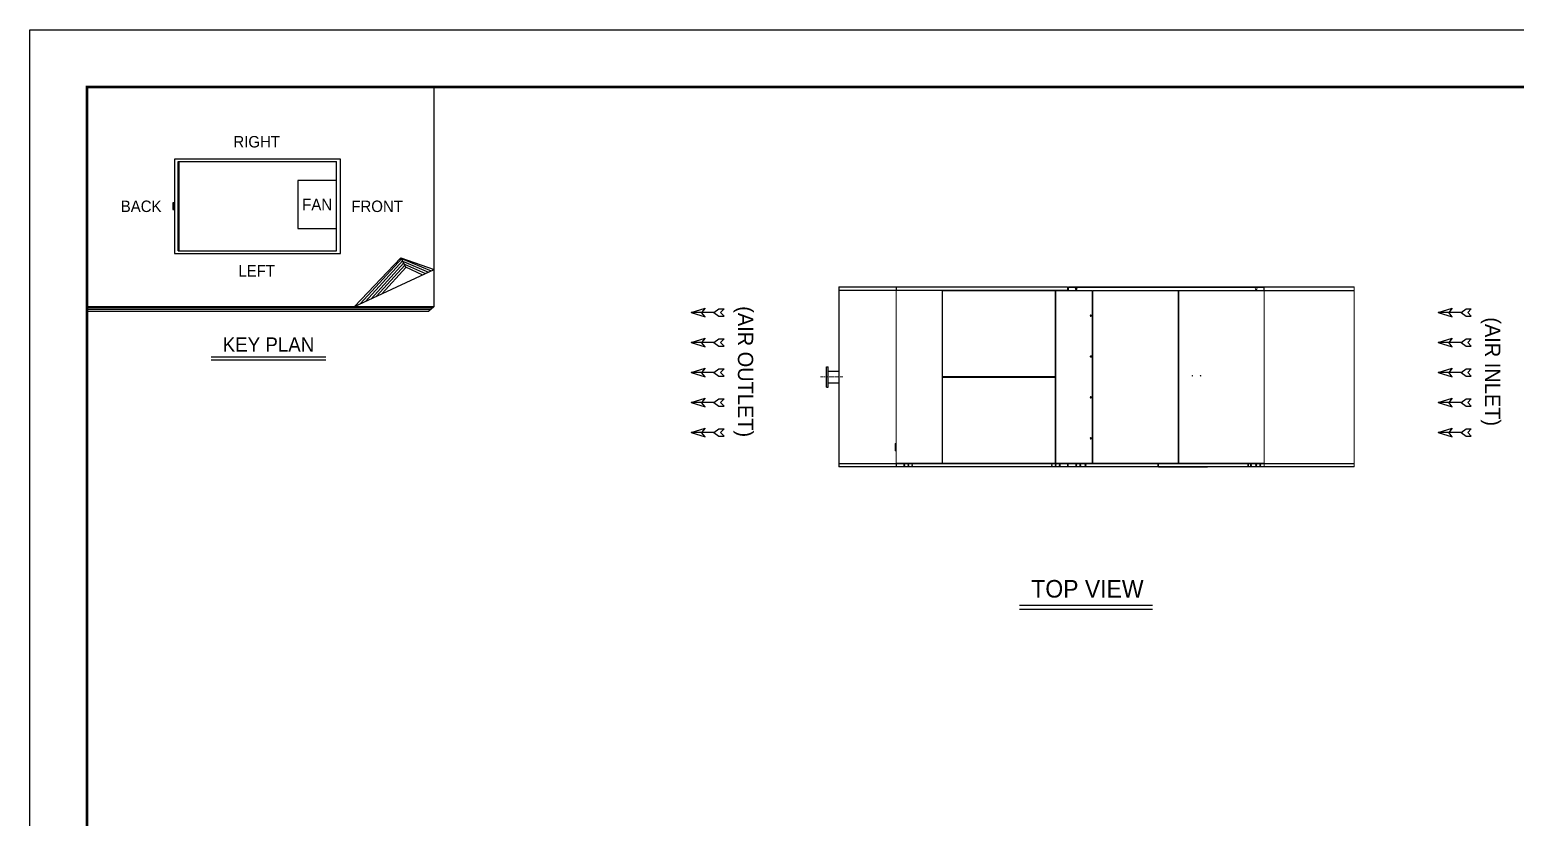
# Model space of a CAD drawing. Header units: millimetres. Extents: x -17070 to 46266, y -291348 to 34996.
# Drawn here: x 16859 to 35035, y 25353 to 34996 of the extents above; entities that cross this region are included whole.
import ezdxf
from ezdxf.enums import TextEntityAlignment as Align

# ---------------------------------------------------------------- set-up
doc = ezdxf.new("R2010")
doc.units = ezdxf.units.MM
doc.linetypes.add('CENTER', pattern=[2, 1.25, -0.25, 0.25, -0.25])
for name, color, linetype in [('3', 7, 'Continuous'), ('center', 1, 'CENTER'), ('냉각탑', 4, 'Continuous'), ('냉각탑_box', 1, 'Continuous'), ('냉각탑_dim', 1, 'Continuous'), ('냉각탑_form', 1, 'Continuous'), ('냉각탑_text', 3, 'Continuous')]:
    doc.layers.add(name, color=color, linetype=linetype)
doc.styles.add('돋움', font='Dotum.ttf')

# ---------------------------------------------------------------- blocks, each defined once
blk = doc.blocks.new('화살표 IN OUT')
at = {"layer": '냉각탑_dim'}
for p, q in [((-323, 43), (-384, 43)), ((-343, 0), (-384, 43)), ((-384, -43), (-343, 0)), ((-266, 0), (-323, 43)), ((-266, 0), (-323, -43)), ((-266, 0), (0, 0)), ((-163, 50), (-122, 0)), ((0, 0), (-163, 50)), ((-163, -50), (-122, 0)), ((0, 0), (-163, -50)), ((-323, -43), (-384, -43))]:
    blk.add_line(p, q, dxfattribs=at)
blk = doc.blocks.new('4')
at = {"color": 0, "lineweight": 20}
for p, q in [((27452, 31850), (26752, 31850)), ((26752, 29650), (26752, 31850)), ((27452, 31847), (26752, 31847)), ((27452, 31811), (26752, 31811)), ((26755, 29650), (26755, 31850)), ((27452, 31846), (27452, 31850)), ((31954, 31850), (33054, 31850)), ((31954, 31845), (31954, 31850)), ((31954, 31847), (33054, 31847)), ((33051, 29650), (33051, 31850)), ((33054, 29650), (33054, 31850)), ((27452, 31808), (26752, 31808)), ((27452, 29697), (27452, 31802)), ((28017, 31802), (28017, 30754)), ((28020, 31802), (28020, 30754)), ((31954, 31808), (33054, 31808)), ((31954, 31805), (33054, 31805)), ((26752, 30832), (26752, 30667)), ((28017, 30745), (28017, 29697)), ((28020, 30745), (28020, 29697)), ((27452, 29692), (26752, 29692)), ((27452, 29689), (26752, 29689)), ((27452, 29653), (26752, 29653)), ((27452, 29650), (26752, 29650)), ((27452, 29650), (27452, 29653)), ((27456, 29694), (28011, 29694)), ((31954, 29692), (33054, 29692)), ((31954, 29689), (33054, 29689)), ((31954, 29653), (33054, 29653)), ((31954, 29650), (31954, 29653)), ((31954, 29650), (33054, 29650))]:
    blk.add_line(p, q, dxfattribs=at)
at = {"color": 0, "lineweight": 20, "ltscale": 0.019444}
for p, q in [((27452, 31811), (27452, 31846)), ((27454, 31811), (27454, 31846)), ((27455, 31846), (27455, 31811)), ((27452, 29653), (27452, 29688)), ((27454, 29653), (27454, 29688)), ((27455, 29653), (27455, 29688))]:
    blk.add_line(p, q, dxfattribs=at)
at = {"color": 0, "lineweight": 20, "ltscale": 0.001111}
for p, q in [((27452, 31846), (27454, 31846)), ((28020, 30749), (28020, 30751)), ((28116, 30751), (28116, 30749)), ((28120, 30751), (28120, 30749)), ((28169, 30749), (28169, 30751)), ((28171, 30751), (28171, 30749)), ((28171, 30749), (28171, 30751)), ((28174, 30749), (28174, 30751)), ((28175, 30749), (28175, 30751)), ((27454, 29653), (27452, 29653)), ((27465, 29692), (27465, 29694)), ((28143, 29694), (28143, 29692)), ((28175, 29692), (28175, 29694))]:
    blk.add_line(p, q, dxfattribs=at)
at = {"color": 0, "lineweight": 20, "ltscale": 0.001944}
for p, q in [((27455, 31846), (27455, 31850)), ((27455, 31811), (27455, 31808)), ((28017, 31802), (28017, 31806)), ((28020, 31806), (28017, 31806)), ((28017, 31802), (28020, 31802)), ((28020, 31806), (28020, 31802)), ((28017, 30754), (28020, 30754)), ((28017, 30745), (28020, 30745)), ((28020, 30751), (28020, 30754)), ((28020, 30749), (28020, 30745)), ((27455, 29688), (27455, 29692)), ((27455, 29650), (27455, 29653)), ((28017, 29697), (28020, 29697)), ((28017, 29694), (28017, 29697)), ((28020, 29694), (28017, 29694)), ((28020, 29694), (28020, 29697))]:
    blk.add_line(p, q, dxfattribs=at)
at = {"color": 7, "lineweight": 20}
for p, q in [((27455, 31850), (29548, 31850)), ((27455, 31846), (29548, 31846)), ((29548, 31811), (27455, 31811)), ((31949, 31850), (29558, 31850)), ((31949, 31845), (29558, 31845)), ((29548, 31808), (27455, 31808)), ((29395, 31806), (28020, 31806)), ((29395, 31802), (28020, 31802)), ((29395, 30754), (29395, 31802)), ((29399, 30754), (29399, 31802)), ((29401, 31803), (29401, 29697)), ((29404, 31803), (29404, 29697)), ((29851, 29697), (29851, 31803)), ((29854, 29697), (29854, 31803)), ((29854, 29697), (29854, 31803)), ((29856, 31803), (29856, 29697)), ((30901, 31806), (29859, 31806)), ((29859, 31803), (29859, 29697)), ((30901, 31803), (29859, 31803)), ((30901, 29697), (30901, 31803)), ((30904, 29697), (30904, 31803)), ((30906, 31803), (30906, 29697)), ((31951, 31806), (30909, 31806)), ((30909, 31803), (30909, 29697)), ((31951, 31803), (30909, 31803)), ((31951, 29697), (31951, 31803)), ((31954, 29697), (31954, 31803)), ((28020, 30754), (29395, 30754)), ((28020, 30751), (29395, 30751)), ((29395, 30749), (28020, 30749)), ((29395, 30745), (28020, 30745)), ((29395, 29697), (29395, 30745)), ((29399, 29697), (29399, 30745)), ((27455, 29692), (29548, 29692)), ((27455, 29688), (29548, 29688)), ((27455, 29653), (29548, 29653)), ((27455, 29650), (29548, 29650)), ((28020, 29697), (29395, 29697)), ((28020, 29694), (29395, 29694)), ((29557, 29692), (30651, 29692)), ((29557, 29689), (30651, 29689)), ((29560, 29692), (30833, 29692)), ((30637, 29653), (29570, 29653)), ((30637, 29650), (29570, 29650)), ((29859, 29697), (30901, 29697)), ((29859, 29694), (30901, 29694)), ((30659, 29692), (31753, 29692)), ((30659, 29689), (31753, 29689)), ((31739, 29653), (30672, 29653)), ((31739, 29650), (30672, 29650)), ((30835, 29692), (31949, 29692)), ((30909, 29697), (31951, 29697)), ((30909, 29694), (31951, 29694))]:
    blk.add_line(p, q, dxfattribs=at)
at = {"color": 7, "lineweight": 20, "ltscale": 0.001944}
for p, q in [((29548, 31846), (29548, 31850)), ((29548, 31811), (29548, 31808)), ((29395, 31806), (29395, 31802)), ((29399, 31802), (29395, 31802)), ((29395, 30751), (29395, 30754)), ((29399, 30754), (29395, 30754)), ((29395, 30749), (29395, 30745)), ((29399, 30745), (29395, 30745)), ((29395, 29694), (29395, 29697)), ((29399, 29697), (29395, 29697)), ((29548, 29688), (29548, 29692)), ((29548, 29650), (29548, 29653))]:
    blk.add_line(p, q, dxfattribs=at)
at = {"color": 7, "lineweight": 20, "ltscale": 0.019444}
for p, q in [((29548, 31846), (29548, 31811)), ((29550, 31846), (29550, 31811)), ((29552, 31846), (29552, 31811)), ((29548, 29653), (29548, 29688)), ((29550, 29688), (29550, 29653)), ((29552, 29688), (29552, 29653))]:
    blk.add_line(p, q, dxfattribs=at)
at = {"color": 7, "lineweight": 20, "ltscale": 0.001111}
for p, q in [((29550, 31846), (29552, 31846)), ((29401, 31324), (29399, 31324)), ((29401, 31224), (29399, 31224)), ((29401, 30950), (29399, 30950)), ((29401, 30950), (29399, 30950)), ((28785, 30749), (28785, 30751)), ((30906, 30779), (30904, 30779)), ((30906, 30752), (30904, 30752)), ((30906, 30749), (30904, 30749)), ((30904, 30745), (30906, 30745)), ((29401, 30550), (29399, 30550)), ((29401, 30271), (29399, 30271)), ((29401, 30171), (29399, 30171)), ((28785, 29692), (28785, 29694)), ((29395, 29697), (29395, 29695)), ((29399, 29697), (29401, 29697)), ((29423, 29694), (29423, 29692)), ((29552, 29653), (29550, 29653)), ((30654, 29654), (30656, 29654)), ((30661, 29650), (30661, 29648)), ((30906, 29697), (30904, 29697)), ((31261, 29650), (31261, 29648)), ((31756, 29654), (31758, 29654)), ((31949, 29692), (31949, 29694)), ((31950, 29694), (31950, 29692))]:
    blk.add_line(p, q, dxfattribs=at)
at = {"color": 7, "lineweight": 20, "ltscale": 0.001778}
for p, q in [((29557, 31845), (29554, 31845)), ((31954, 31845), (31950, 31845))]:
    blk.add_line(p, q, dxfattribs=at)
at = {"color": 7, "lineweight": 20, "ltscale": 0.021834}
for p, q in [((29554, 31806), (29554, 31845)), ((29557, 31806), (29557, 31845)), ((29558, 31845), (29558, 31806)), ((31949, 31845), (31949, 31806)), ((31950, 31845), (31950, 31806))]:
    blk.add_line(p, q, dxfattribs=at)
at = {"color": 7, "lineweight": 20, "ltscale": 0.002611}
for p, q in [((29558, 31850), (29558, 31845)), ((31949, 31850), (31949, 31845))]:
    blk.add_line(p, q, dxfattribs=at)
at = {"color": 7, "lineweight": 20, "ltscale": 0.023556}
blk.add_line((31954, 31845), (31954, 31803), dxfattribs=at)
at = {"color": 0, "lineweight": 20, "ltscale": 0.000235611}
for p, q in [((27455, 31806), (27456, 31806)), ((27456, 29694), (27455, 29694))]:
    blk.add_line(p, q, dxfattribs=at)
at = {"color": 0, "lineweight": 20, "ltscale": 0.079781}
blk.add_line((27599, 31806), (27456, 31806), dxfattribs=at)
at = {"color": 0, "lineweight": 20, "ltscale": 0.08516}
blk.add_line((27752, 31806), (27599, 31806), dxfattribs=at)
at = {"color": 0, "lineweight": 20, "ltscale": 0.037463}
blk.add_line((27752, 31806), (27820, 31806), dxfattribs=at)
at = {"color": 0, "lineweight": 20, "ltscale": 0.005645}
blk.add_line((27830, 31806), (27820, 31806), dxfattribs=at)
at = {"color": 0, "lineweight": 20, "ltscale": 0.034979}
blk.add_line((27893, 31806), (27830, 31806), dxfattribs=at)
at = {"color": 0, "lineweight": 20, "ltscale": 0.059235}
blk.add_line((27893, 31806), (28000, 31806), dxfattribs=at)
at = {"color": 0, "lineweight": 20, "ltscale": 0.006389}
blk.add_line((28000, 31806), (28011, 31806), dxfattribs=at)
at = {"color": 0, "lineweight": 20, "ltscale": 0.000942901}
blk.add_line((28014, 31804), (28014, 31806), dxfattribs=at)
at = {"color": 0, "lineweight": 20, "ltscale": 0.001382}
blk.add_line((28014, 31806), (28017, 31806), dxfattribs=at)
at = {"color": 0, "lineweight": 20, "ltscale": 0.000953889}
blk.add_line((28014, 31804), (28014, 31806), dxfattribs=at)
at = {"color": 0, "lineweight": 20, "ltscale": 6.55358e-06}
blk.add_line((28014, 31806), (28014, 31806), dxfattribs=at)
at = {"color": 0, "lineweight": 20, "ltscale": 0.319444}
blk.add_line((28015, 31802), (28015, 29694), dxfattribs=at)
at = {"color": 7, "lineweight": 20, "ltscale": 0.004778}
blk.add_line((29404, 31806), (29395, 31806), dxfattribs=at)
at = {"color": 7, "lineweight": 20, "ltscale": 0.000833335}
for p, q in [((29395, 31802), (29395, 31804)), ((30651, 29654), (30652, 29654)), ((31753, 29654), (31754, 29654)), ((31952, 29654), (31951, 29654))]:
    blk.add_line(p, q, dxfattribs=at)
at = {"color": 7, "lineweight": 20, "ltscale": 0.003056}
for p, q in [((29401, 31802), (29395, 31802)), ((29395, 29692), (29395, 29697))]:
    blk.add_line(p, q, dxfattribs=at)
at = {"color": 7, "lineweight": 20, "ltscale": 0.001722}
for p, q in [((29401, 31803), (29404, 31803)), ((29404, 31806), (29404, 31803)), ((29851, 31806), (29851, 31803)), ((29854, 31803), (29851, 31803)), ((29856, 31803), (29859, 31803)), ((29859, 31803), (29859, 31806)), ((30901, 31806), (30901, 31803)), ((30904, 31803), (30901, 31803)), ((30906, 31803), (30909, 31803)), ((30909, 31806), (30909, 31803)), ((31951, 31806), (31951, 31803)), ((31954, 31803), (31951, 31803)), ((30904, 31299), (30904, 31296)), ((30904, 31259), (30904, 31262)), ((30904, 30240), (30904, 30237)), ((30904, 30200), (30904, 30203)), ((29401, 29697), (29404, 29697)), ((29404, 29694), (29404, 29697)), ((29557, 29689), (29557, 29692)), ((29570, 29653), (29570, 29650)), ((29854, 29697), (29851, 29697)), ((29851, 29694), (29851, 29697)), ((29856, 29697), (29859, 29697)), ((29859, 29697), (29859, 29694)), ((30637, 29653), (30637, 29650)), ((30651, 29689), (30651, 29692)), ((30659, 29689), (30659, 29692)), ((30672, 29653), (30672, 29650)), ((30904, 29697), (30901, 29697)), ((30901, 29694), (30901, 29697)), ((30906, 29697), (30909, 29697)), ((30909, 29694), (30909, 29697)), ((31739, 29653), (31739, 29650)), ((31753, 29689), (31753, 29692)), ((31761, 29689), (31761, 29692)), ((31774, 29653), (31774, 29650)), ((31937, 29653), (31937, 29650)), ((31951, 29694), (31951, 29697)), ((31954, 29697), (31951, 29697)), ((31951, 29689), (31951, 29692))]:
    blk.add_line(p, q, dxfattribs=at)
at = {"color": 7, "lineweight": 20, "ltscale": 0.248222}
for p, q in [((29851, 31806), (29404, 31806)), ((29851, 31803), (29404, 31803)), ((29404, 29697), (29851, 29697)), ((29404, 29694), (29851, 29694))]:
    blk.add_line(p, q, dxfattribs=at)
at = {"color": 7, "lineweight": 20, "ltscale": 4.07181e-05}
blk.add_line((29404, 31803), (29404, 31803), dxfattribs=at)
at = {"color": 7, "lineweight": 20, "ltscale": 3.41968e-05}
blk.add_line((29809, 31806), (29808, 31806), dxfattribs=at)
at = {"color": 7, "lineweight": 20, "ltscale": 0.004556}
for p, q in [((29851, 31804), (29859, 31804)), ((30901, 31806), (30909, 31806)), ((30901, 31803), (30909, 31803)), ((29851, 29695), (29859, 29695)), ((30909, 29694), (30901, 29694))]:
    blk.add_line(p, q, dxfattribs=at)
at = {"color": 7, "lineweight": 20, "ltscale": 0.000833333}
for p, q in [((29856, 31803), (29854, 31803)), ((29856, 29697), (29854, 29697)), ((30637, 29651), (30637, 29653)), ((30651, 29690), (30651, 29689)), ((31937, 29651), (31937, 29653)), ((31951, 29690), (31951, 29689))]:
    blk.add_line(p, q, dxfattribs=at)
at = {"color": 7, "lineweight": 20, "ltscale": 0.000277793}
for p, q in [((29854, 31803), (29854, 31803)), ((29854, 29697), (29854, 29697))]:
    blk.add_line(p, q, dxfattribs=at)
at = {"color": 7, "lineweight": 20, "ltscale": 0.001295}
blk.add_line((31953, 31803), (31951, 31803), dxfattribs=at)
at = {"color": 7, "lineweight": 20, "ltscale": 5.55735e-05}
for p, q in [((30904, 31299), (30904, 31299)), ((30904, 31259), (30904, 31259)), ((30904, 30240), (30904, 30240)), ((30904, 30200), (30904, 30200))]:
    blk.add_line(p, q, dxfattribs=at)
at = {"color": 7, "lineweight": 20, "ltscale": 5.55722e-05}
for p, q in [((30904, 31296), (30904, 31296)), ((30904, 31262), (30904, 31262)), ((30904, 30237), (30904, 30237)), ((30904, 30203), (30904, 30203))]:
    blk.add_line(p, q, dxfattribs=at)
at = {"color": 7, "lineweight": 20, "ltscale": 0.018778}
for p, q in [((30904, 31296), (30904, 31262)), ((30904, 30237), (30904, 30203))]:
    blk.add_line(p, q, dxfattribs=at)
at = {"color": 7, "lineweight": 20, "ltscale": 0.222222}
blk.add_line((31954, 30550), (31954, 30950), dxfattribs=at)
at = {"lineweight": 5}
blk.add_line((26752, 30680), (26752, 30820), dxfattribs=at)
at = {"color": 0, "lineweight": 20, "ltscale": 0.005}
blk.add_line((28017, 30745), (28017, 30754), dxfattribs=at)
at = {"color": 7, "lineweight": 20, "ltscale": 0.005}
blk.add_line((29395, 30745), (29395, 30754), dxfattribs=at)
at = {"color": 0, "lineweight": 20, "ltscale": 0.005556}
for p, q in [((27452, 29936), (27442, 29936)), ((27452, 29847), (27442, 29847))]:
    blk.add_line(p, q, dxfattribs=at)
at = {"color": 0, "lineweight": 20, "ltscale": 0.0495}
blk.add_line((27442, 29847), (27442, 29936), dxfattribs=at)
at = {"color": 0, "lineweight": 20, "ltscale": 0.000203026}
blk.add_line((27452, 29688), (27452, 29689), dxfattribs=at)
at = {"color": 0, "lineweight": 20, "ltscale": 0.000203598}
blk.add_line((27452, 29653), (27452, 29653), dxfattribs=at)
at = {"color": 0, "lineweight": 20, "ltscale": 0.000222127}
blk.add_line((27455, 29692), (27455, 29692), dxfattribs=at)
at = {"color": 0, "lineweight": 20, "ltscale": 1.29947e-05}
blk.add_line((27455, 29692), (27455, 29692), dxfattribs=at)
at = {"color": 0, "lineweight": 20, "ltscale": 0.000580935}
blk.add_line((27455, 29689), (27455, 29690), dxfattribs=at)
at = {"color": 0, "lineweight": 20, "ltscale": 0.000222221}
blk.add_line((27455, 29689), (27455, 29689), dxfattribs=at)
at = {"color": 0, "lineweight": 20, "ltscale": 0.019889}
blk.add_line((27455, 29689), (27455, 29653), dxfattribs=at)
at = {"color": 0, "lineweight": 20, "ltscale": 0.000222222}
blk.add_line((27455, 29653), (27455, 29653), dxfattribs=at)
at = {"color": 0, "lineweight": 20, "ltscale": 0.00020375}
blk.add_line((27455, 29650), (27455, 29650), dxfattribs=at)
at = {"color": 0, "lineweight": 20, "ltscale": 0.00303}
blk.add_line((28011, 29694), (28017, 29694), dxfattribs=at)
at = {"color": 0, "lineweight": 20, "ltscale": 0.003061}
blk.add_line((28170, 29692), (28175, 29692), dxfattribs=at)
at = {"color": 7, "lineweight": 20, "ltscale": 0.338889}
blk.add_line((29395, 29692), (28175, 29692), dxfattribs=at)
at = {"color": 7, "lineweight": 20, "ltscale": 0.001016}
blk.add_line((29395, 29692), (29397, 29692), dxfattribs=at)
at = {"color": 7, "lineweight": 20, "ltscale": 0.003761}
blk.add_line((29404, 29694), (29397, 29694), dxfattribs=at)
at = {"color": 7, "lineweight": 20, "ltscale": 0.014666}
blk.add_line((29423, 29692), (29397, 29692), dxfattribs=at)
at = {"color": 7, "lineweight": 20, "ltscale": 0.000222226}
for p, q in [((29548, 29692), (29549, 29692)), ((29552, 29688), (29552, 29689))]:
    blk.add_line(p, q, dxfattribs=at)
at = {"color": 7, "lineweight": 20, "ltscale": 0.000222222}
blk.add_line((29548, 29689), (29549, 29689), dxfattribs=at)
at = {"color": 7, "lineweight": 20, "ltscale": 0.000222318}
blk.add_line((29549, 29653), (29548, 29653), dxfattribs=at)
at = {"color": 7, "lineweight": 20, "ltscale": 0.000203927}
blk.add_line((29548, 29650), (29549, 29650), dxfattribs=at)
at = {"color": 7, "lineweight": 20, "ltscale": 1.29913e-05}
blk.add_line((29549, 29692), (29549, 29692), dxfattribs=at)
at = {"color": 7, "lineweight": 20, "ltscale": 0.000580935}
for p, q in [((29549, 29690), (29549, 29689)), ((29549, 29689), (29549, 29690))]:
    blk.add_line(p, q, dxfattribs=at)
at = {"color": 7, "lineweight": 20, "ltscale": 0.019889}
for p, q in [((29549, 29689), (29549, 29653)), ((29549, 29653), (29549, 29689)), ((29554, 29653), (29554, 29689)), ((29555, 29653), (29555, 29689)), ((29557, 29689), (29557, 29653)), ((30651, 29653), (30651, 29689)), ((30651, 29689), (30651, 29653)), ((30652, 29689), (30652, 29653)), ((30654, 29653), (30654, 29689)), ((30656, 29653), (30656, 29689)), ((30657, 29653), (30657, 29689)), ((30659, 29689), (30659, 29653)), ((30659, 29653), (30659, 29689)), ((31753, 29653), (31753, 29689)), ((31754, 29653), (31754, 29689)), ((31756, 29653), (31756, 29689)), ((31758, 29653), (31758, 29689)), ((31759, 29653), (31759, 29689)), ((31761, 29689), (31761, 29653)), ((31951, 29689), (31951, 29653)), ((31951, 29653), (31951, 29689)), ((31952, 29653), (31952, 29689)), ((31954, 29653), (31954, 29689))]:
    blk.add_line(p, q, dxfattribs=at)
at = {"color": 7, "lineweight": 20, "ltscale": 0.000222128}
blk.add_line((29552, 29653), (29552, 29653), dxfattribs=at)
at = {"color": 7, "lineweight": 20, "ltscale": 0.002805}
blk.add_line((29554, 29689), (29554, 29694), dxfattribs=at)
at = {"color": 7, "lineweight": 20, "ltscale": 0.000833332}
for p, q in [((29557, 29654), (29555, 29654)), ((31759, 29654), (31761, 29654))]:
    blk.add_line(p, q, dxfattribs=at)
at = {"color": 7, "lineweight": 20, "ltscale": 0.000385434}
blk.add_line((29557, 29692), (29557, 29692), dxfattribs=at)
at = {"color": 7, "lineweight": 20, "ltscale": 0.0075}
for p, q in [((29570, 29653), (29557, 29653)), ((30651, 29653), (30637, 29653)), ((30672, 29653), (30659, 29653)), ((31753, 29653), (31739, 29653)), ((31774, 29653), (31761, 29653)), ((31951, 29653), (31937, 29653))]:
    blk.add_line(p, q, dxfattribs=at)
at = {"color": 7, "lineweight": 20, "ltscale": 0.006611}
for p, q in [((29569, 29651), (29557, 29651)), ((29569, 29650), (29557, 29650)), ((30651, 29651), (30639, 29651)), ((30651, 29650), (30639, 29650)), ((30671, 29651), (30659, 29651)), ((30671, 29650), (30659, 29650)), ((31741, 29651), (31753, 29651)), ((31741, 29650), (31753, 29650)), ((31773, 29651), (31761, 29651)), ((31773, 29650), (31761, 29650)), ((31939, 29651), (31951, 29651)), ((31939, 29650), (31951, 29650))]:
    blk.add_line(p, q, dxfattribs=at)
at = {"color": 7, "lineweight": 20, "ltscale": 0.000222959}
blk.add_line((29558, 29692), (29558, 29692), dxfattribs=at)
at = {"color": 7, "lineweight": 20, "ltscale": 0.000188599}
blk.add_line((29559, 29692), (29558, 29692), dxfattribs=at)
at = {"color": 7, "lineweight": 20, "ltscale": 0.00083333}
for p, q in [((29558, 29651), (29558, 29653)), ((31949, 29651), (31949, 29653))]:
    blk.add_line(p, q, dxfattribs=at)
at = {"color": 7, "lineweight": 20, "ltscale": 0.000778491}
blk.add_line((29559, 29692), (29559, 29694), dxfattribs=at)
at = {"color": 7, "lineweight": 20, "ltscale": 0.000866582}
blk.add_line((29559, 29692), (29560, 29692), dxfattribs=at)
at = {"color": 7, "lineweight": 20, "ltscale": 0.000888889}
for p, q in [((29569, 29651), (29569, 29650)), ((30637, 29650), (30637, 29651)), ((30639, 29650), (30639, 29651)), ((30671, 29650), (30671, 29651)), ((30833, 29694), (30833, 29692)), ((31741, 29650), (31741, 29651)), ((31773, 29650), (31773, 29651)), ((31937, 29650), (31937, 29651)), ((31939, 29650), (31939, 29651))]:
    blk.add_line(p, q, dxfattribs=at)
at = {"color": 7, "lineweight": 20, "ltscale": 0.000888001}
for p, q in [((29569, 29650), (29570, 29650)), ((31773, 29650), (31774, 29650))]:
    blk.add_line(p, q, dxfattribs=at)
at = {"color": 7, "lineweight": 20, "ltscale": 0.055556}
blk.add_line((30631, 29692), (30731, 29692), dxfattribs=at)
at = {"color": 7, "lineweight": 20, "ltscale": 0.000222168}
blk.add_line((30631, 29692), (30631, 29692), dxfattribs=at)
at = {"color": 7, "lineweight": 20, "ltscale": 0.000888884}
for p, q in [((30637, 29650), (30639, 29650)), ((31739, 29650), (31741, 29650)), ((31937, 29650), (31939, 29650))]:
    blk.add_line(p, q, dxfattribs=at)
at = {"color": 7, "lineweight": 20, "ltscale": 0.004501}
for p, q in [((30651, 29650), (30659, 29650)), ((31753, 29650), (31761, 29650))]:
    blk.add_line(p, q, dxfattribs=at)
at = {"color": 7, "lineweight": 20, "ltscale": 0.000778274}
blk.add_line((30657, 29654), (30659, 29654), dxfattribs=at)
at = {"color": 7, "lineweight": 20, "ltscale": 0.016667}
for p, q in [((30661, 29648), (30691, 29648)), ((31231, 29648), (31261, 29648))]:
    blk.add_line(p, q, dxfattribs=at)
at = {"color": 7, "lineweight": 20, "ltscale": 0.000888396}
for p, q in [((30672, 29651), (30671, 29651)), ((30672, 29650), (30671, 29650))]:
    blk.add_line(p, q, dxfattribs=at)
at = {"color": 7, "lineweight": 20, "ltscale": 0.001108}
for p, q in [((30691, 29650), (30691, 29648)), ((31231, 29650), (31231, 29648))]:
    blk.add_line(p, q, dxfattribs=at)
at = {"color": 7, "lineweight": 20, "ltscale": 0.3}
blk.add_line((31231, 29648), (30691, 29648), dxfattribs=at)
at = {"color": 7, "lineweight": 20, "ltscale": 0.000222138}
blk.add_line((30731, 29692), (30731, 29692), dxfattribs=at)
at = {"color": 7, "lineweight": 20, "ltscale": 0.001115}
blk.add_line((30833, 29692), (30835, 29692), dxfattribs=at)
at = {"color": 7, "lineweight": 20, "ltscale": 0.000884903}
blk.add_line((30835, 29694), (30835, 29692), dxfattribs=at)
at = {"color": 7, "lineweight": 20, "ltscale": 0.105444}
for p, q in [((31761, 29692), (31951, 29692)), ((31761, 29689), (31951, 29689))]:
    blk.add_line(p, q, dxfattribs=at)
at = {"color": 7, "lineweight": 20, "ltscale": 0.090444}
for p, q in [((31937, 29653), (31774, 29653)), ((31937, 29650), (31774, 29650))]:
    blk.add_line(p, q, dxfattribs=at)
at = {"color": 7, "lineweight": 20, "ltscale": 0.000884973}
blk.add_line((31949, 29694), (31949, 29692), dxfattribs=at)
at = {"color": 7, "lineweight": 20, "ltscale": 0.004555}
blk.add_line((31954, 29697), (31954, 29689), dxfattribs=at)
at = {"color": 7, "lineweight": 20}
for centre, radius in [((29654, 31829), 11.5), ((29654, 31829), 9), ((31854, 31829), 11.5), ((29834, 31500), 9.5), ((29834, 31500), 7.9), ((29834, 31500), 4.5), ((29834, 31500), 3), ((29834, 31000), 9.5), ((29834, 31000), 7.9), ((29834, 31000), 4.5), ((29834, 31000), 3), ((31074, 30764), 3), ((31174, 30764), 3), ((29834, 30500), 9.5), ((29834, 30500), 7.9), ((29834, 30500), 4.5), ((29834, 30500), 3), ((29834, 30000), 9.5), ((29834, 30000), 7.9), ((29834, 30000), 4.5), ((29834, 30000), 3), ((29356, 29671), 5), ((29402, 29671), 5), ((29452, 29671), 6.5), ((29654, 29671), 6.5), ((29704, 29671), 7), ((29767, 29671), 7), ((31791, 29671), 7), ((31788, 29671), 3), ((31854, 29671), 7), ((31904, 29671), 6.5)]:
    blk.add_circle(centre, radius, dxfattribs=at)
at = {"color": 0, "lineweight": 20}
for centre, radius in [((27552, 29671), 6.5), ((27602, 29671), 5), ((27648, 29671), 5)]:
    blk.add_circle(centre, radius, dxfattribs=at)
for centre, radius, start, end in [((27455, 31846), 3.5, 90, 180), ((27455, 31811), 3.5, 180, 270), ((27455, 31846), 1.5, 90, 180), ((27455, 31811), 1.5, 180, 270), ((27455, 31802), 3.5, 90, 180), ((27490, 31802), 3.5, 89.7838, 90), ((28011, 31802), 3.5, 0, 90), ((28016, 31802), 3.5, 115.3796, 130.0052), ((28016, 31802), 3.5, 90, 90.5414), ((28020, 31802), 3.5, 90, 90.1867), ((28051, 31802), 3.5, 89.7692, 90), ((27455, 29697), 3.5, 180, 270), ((27455, 29688), 3.5, 90, 180), ((27455, 29689), 3.1, 90, 180), ((27455, 29653), 3.5, 180, 270), ((27455, 29653), 3.1, 180, 270), ((27455, 29688), 1.5, 90, 180), ((27455, 29653), 1.5, 180, 270)]:
    blk.add_arc(centre, radius, start, end, dxfattribs=at)
at = {"color": 7, "lineweight": 20}
for centre, radius, start, end in [((29548, 31846), 3.5, 0, 90), ((29548, 31846), 1.5, 0, 90), ((29548, 31811), 3.5, 270, 0), ((29548, 31811), 1.5, 270, 0), ((29558, 31845), 4.7, 90, 180), ((29558, 31845), 1.5, 90, 180), ((31949, 31845), 4.7, 0, 90), ((31949, 31845), 1.5, 0, 90), ((28514, 31802), 3.5, 90, 90.2294), ((28589, 31802), 3.5, 89.6584, 90), ((29513, 31802), 3.5, 90, 90.7517), ((29548, 31802), 3.5, 89.228, 90), ((31470, 31803), 3.1, 89.2712, 90), ((31695, 31803), 3.1, 89.1722, 90), ((31950, 31803), 3.1, 89.0568, 90), ((31950, 31803), 3.1, 0, 82.5863), ((28499, 29689), 3.1, 89.401, 89.7852), ((28507, 29689), 3.1, 90.2148, 90.599), ((29548, 29688), 3.5, 0, 90), ((29548, 29688), 1.5, 0, 90), ((29548, 29653), 3.5, 270, 0), ((29548, 29653), 1.5, 270, 0), ((29549, 29689), 3.1, 0, 90), ((29549, 29653), 3.1, 270, 360), ((29557, 29689), 3.1, 90, 180), ((29557, 29653), 3.1, 180, 270), ((29558, 29695), 3.1, 208.9645, 270), ((29557, 29689), 1.5, 90, 180), ((29557, 29653), 1.5, 180, 270), ((29754, 29671), 9, 329.3951, 30.9912), ((30651, 29689), 3.1, 0, 90), ((30651, 29689), 1.5, 0, 90), ((30651, 29653), 1.5, 270, 0), ((30651, 29653), 3.1, 270, 0), ((30659, 29689), 3.1, 90, 180), ((30659, 29653), 3.1, 180, 270), ((30659, 29689), 1.5, 90, 180), ((30659, 29653), 1.5, 180, 270), ((30662, 29689), 3.1, 165.4074, 180), ((30662, 29653), 3.1, 180, 208.9385), ((30662, 29653), 1.5, 180, 270), ((30662, 29689), 3.1, 90.2114, 90.4702), ((31260, 29689), 3.1, 89.3183, 90), ((31271, 29689), 3.1, 90, 90.6817), ((31753, 29689), 3.1, 0, 90), ((31753, 29689), 1.5, 0, 90), ((31753, 29653), 3.1, 270, 360), ((31753, 29653), 1.5, 270, 360), ((31761, 29689), 3.1, 90, 180), ((31761, 29653), 3.1, 180, 270), ((31761, 29689), 1.5, 90, 180), ((31761, 29653), 1.5, 180, 270), ((31788, 29671), 4.5, 225.2957, 139.1411), ((31950, 29697), 3.1, 277.4137, 0), ((31951, 29689), 3.1, 360, 90), ((31951, 29689), 1.5, 360, 90), ((31951, 29653), 3.1, 270, 360), ((31951, 29653), 1.5, 270, 360), ((31949, 29654), 4.7, 359.2534, 0)]:
    blk.add_arc(centre, radius, start, end, dxfattribs=at)
for centre, major_axis, ratio, start_param, end_param in [((30533, 31803), (0, -3.1), 0.362051, 3.141593, 3.150711), ((30545, 31803), (0, 3.1), 0.497684, 6.283185, 6.293941), ((30765, 31803), (0, -3.1), 0.362051, 3.141593, 3.149077), ((30767, 31803), (0, -3.1), 0.295634, 3.141593, 3.147803), ((30822, 31803), (0, -3.1), 0.295634, 3.141593, 3.147494), ((30824, 31803), (0, -3.1), 0.199066, 3.141593, 3.145209), ((30881, 31803), (0, -3.1), 0.199066, 3.141593, 3.145057), ((30891, 31803), (0, 3.1), 0.497684, 6.283185, 6.292373), ((30893, 31803), (0, 3.1), 0.463988, 6.283185, 6.292039), ((30935, 31803), (0, 3.1), 0.463988, 6.283185, 6.291618), ((30937, 31803), (0, 3.1), 0.396032, 6.283185, 6.290801), ((30980, 31803), (0, 3.1), 0.396032, 6.283185, 6.290415), ((31305, 31803), (0, 3.1), 0.271429, 6.278789, 6.283185), ((31322, 31803), (0, 3.1), 0.518024, 6.274591, 6.283185), ((31371, 31803), (0, 3.1), 0.518024, 6.274252, 6.283185), ((31373, 31803), (0, 3.1), 0.643078, 6.273484, 6.283185), ((31398, 31803), (0, 3.1), 0.271429, 6.278383, 6.283185), ((31400, 31803), (0, 3.1), 0.433277, 6.27575, 6.283185), ((31416, 31803), (0, 3.1), 0.643078, 6.273047, 6.283185), ((31418, 31803), (0, 3.1), 0.868292, 6.272332, 6.283185), ((31446, 31803), (0, 3.1), 0.868292, 6.271619, 6.283185), ((31447, 31803), (0, 3.1), 0.934095, 6.271471, 6.283185), ((31469, 31803), (0, 3.1), 0.934095, 6.270596, 6.283185), ((31488, 31803), (0, 3.1), 0.433277, 6.275199, 6.283185), ((31489, 31803), (0, 3.1), 0.649423, 6.273604, 6.283185), ((31563, 31803), (0, 3.1), 0.649423, 6.272929, 6.283185), ((31565, 31803), (0, 3.1), 0.770786, 6.272478, 6.283185), ((31622, 31803), (0, 3.1), 0.385552, 6.278709, 6.283185), ((31624, 31803), (0, 3.1), 0.593698, 6.276966, 6.283185), ((31627, 31803), (0, 3.1), 0.770786, 6.271546, 6.283185), ((31628, 31803), (0, 3.1), 0.908121, 6.271218, 6.283185), ((31669, 31803), (0, 3.1), 0.966704, 6.270054, 6.283185), ((31669, 31803), (0, 3.1), 0.908121, 6.270174, 6.283185), ((31694, 31803), (0, 3.1), 0.966704, 6.268813, 6.283185), ((31743, 31803), (0, 3.1), 0.593698, 6.274659, 6.283185), ((31744, 31803), (0, 3.1), 0.75248, 6.273973, 6.283185), ((31842, 31803), (0, 3.1), 0.75248, 6.271662, 6.283185), ((31843, 31803), (0, 3.1), 0.887393, 6.271305, 6.283185), ((31911, 31803), (0, 3.1), 0.887393, 6.269057, 6.283185), ((31912, 31803), (0, 3.1), 0.965624, 6.268895, 6.283185), ((31950, 31803), (0, 3.1), 0.965624, 6.266799, 6.283185), ((31950, 31803), (0, 3.1), 0.965624, 4.712389, 6.06012), ((29397, 29695), (0, -1.5), 0.996195, 4.712389, 6.283185), ((29397, 29695), (0, -3.5), 0.996195, 5.731357, 6.283185), ((29560, 29695), (0, 3.1), 0.601815, 2.077794, 3.141593), ((30833, 29695), (0, 3.1), 0.601815, 2.077443, 3.141593), ((31950, 29697), (0, -3.1), 0.965624, 0.223065, 1.570796)]:
    blk.add_ellipse(centre, major_axis=major_axis, ratio=ratio, start_param=start_param, end_param=end_param, dxfattribs=at)
at = {"color": 0, "lineweight": 20}
for centre, major_axis, end_param in [((28016, 29695), (0, -1.5), 0.279249), ((28170, 29695), (0, -3.5), 1.127828)]:
    blk.add_ellipse(centre, major_axis=major_axis, ratio=0.996195, start_param=0, end_param=end_param, dxfattribs=at)
at = {"layer": '3'}
for p, q in [((26602, 30625), (26602, 30875)), ((26602, 30875), (26622, 30875)), ((26622, 30625), (26622, 30875)), ((26622, 30820), (26752, 30820)), ((26602, 30625), (26622, 30625)), ((26622, 30680), (26752, 30680))]:
    blk.add_line(p, q, dxfattribs=at)
at = {"layer": 'center', "lineweight": 20, "ltscale": 30}
blk.add_line((26527, 30750), (26801, 30750), dxfattribs=at)

msp = doc.modelspace()

# ---------------------------------------------------------------- linework, layer by layer
at = {"layer": 'Defpoints'}
msp.add_lwpolyline([(16858.5, 34996.1), (46265.7, 34996.1), (46265.7, 14201), (16858.5, 14201)], close=True, dxfattribs=at)
at = {"layer": '냉각탑', "ltscale": 30}
for p, q in [((18675.4, 32290.5), (18675.4, 33382.9)), ((18675.4, 33382.9), (20610.3, 33382.9)), ((18684.6, 32290.5), (18684.6, 33382.9)), ((20610.3, 32290.5), (20610.3, 33382.9)), ((18675.4, 32290.5), (20610.3, 32290.5))]:
    msp.add_line(p, q, dxfattribs=at)
msp.add_lwpolyline([(18629.4, 33412.8), (18629.4, 32260.5), (20657.4, 32260.5), (20657.4, 33412.8)], close=True, dxfattribs=at)
for points in [[(20610.3, 33151.3), (20136.3, 33151.3), (20135.9, 32564.8), (20610.3, 32564.8)], [(18620.6, 32877.5), (18609, 32877.5), (18609, 32795.9), (18620.6, 32795.9)], [(18614.8, 32877.5), (18614.8, 32795.9)], [(18620.6, 32795.9), (18620.6, 32877.5)]]:
    msp.add_lwpolyline(points, dxfattribs=at)
at = {"layer": '냉각탑_box'}
for p, q in [((21803.6, 31610.7), (21803.6, 34295.9)), ((20829.3, 31610.7), (21394.7, 32208.4)), ((20896.9, 31642.3), (21411.3, 32201.5)), ((20964.5, 31673.9), (21422.5, 32173.5)), ((21394.7, 32208.4), (21803.6, 32065.9)), ((21394.7, 32208.4), (21456.2, 32089.6)), ((21413.6, 32195.8), (21768, 32049.3)), ((20829.3, 31610.7), (21803.6, 32065.9)), ((21032.1, 31705.5), (21433.7, 32145.6)), ((21099.6, 31737.1), (21444.9, 32117.6)), ((21167.2, 31768.6), (21456.2, 32089.6)), ((21427.1, 32162.1), (21732.4, 32032.7)), ((21440.6, 32128.4), (21696.9, 32016.1)), ((21454.1, 32094.6), (21661.3, 31999.5)), ((17558.7, 31610.7), (21803.6, 31610.7)), ((17558.7, 31599.1), (21789.4, 31599.1)), ((17558.7, 31577.6), (21763.5, 31577.6)), ((17558.7, 31556.1), (21737.5, 31556.1)), ((21803.6, 31610.7), (21737.5, 31556.1)), ((19077.8, 30994.3), (20477.8, 30994.3)), ((19077.8, 30959.3), (20477.8, 30959.3)), ((28961.5, 27957.3), (30584.8, 27957.3)), ((28961.5, 27910.7), (30584.8, 27910.7))]:
    msp.add_line(p, q, dxfattribs=at)
at = {"layer": '냉각탑_form', "const_width": 35}
msp.add_lwpolyline([(17558.7, 34295.9), (17558.7, 14901.2), (45565.6, 14901.2), (45565.6, 34295.9)], close=True, dxfattribs=at)

# ---------------------------------------------------------------- block references
msp.add_blockref('4', (0, 0))
at = {"layer": '냉각탑_dim', "xscale": -1.04999997375291, "yscale": 1.04999997374806, "zscale": 1.04999997375}
for p in [(24945.3, 31539.4), (34081.2, 31539.4), (24945.3, 31171.9), (34081.2, 31171.9), (24945.3, 30804.4), (34081.2, 30804.4), (24945.3, 30436.9), (34081.2, 30436.9), (24945.3, 30069.4), (34081.2, 30069.4)]:
    msp.add_blockref('화살표 IN OUT', p, dxfattribs=at)

# ---------------------------------------------------------------- texts
at = {"layer": '냉각탑_text', "style": '돋움'}
for s, height, p in [('RIGHT', 140, (19633.3, 33626.4)), ('BACK', 140, (18220.7, 32836.7)), ('FAN', 140, (20373.1, 32858.1)), ('FRONT', 140, (21106.1, 32836.7)), ('LEFT', 140, (19633.3, 32047.6)), ('KEY PLAN', 175, (19777.8, 31145.9)), ('TOP VIEW', 214.63, (29791.4, 28159.5))]:
    msp.add_text(s, height=height, dxfattribs=at).set_placement(p, align=Align.MIDDLE_CENTER)
for s, p in [('(AIR OUTLET)', (25611.1, 30814.5)), ('(AIR INLET)', (34747, 30814.5))]:
    msp.add_text(s, height=186.667, rotation=270, dxfattribs=at).set_placement(p, align=Align.MIDDLE_CENTER)

doc.saveas('drawing.dxf')
